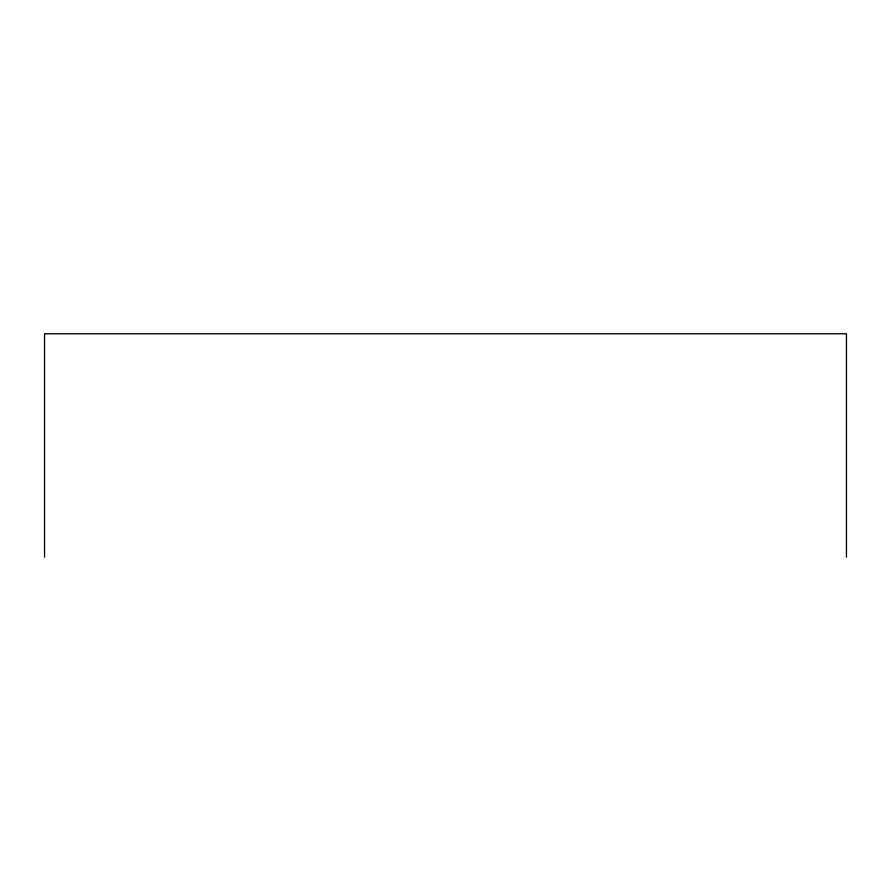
<?xml version="1.0" encoding="UTF-8"?>
<svg xmlns="http://www.w3.org/2000/svg" width="891" height="891" viewBox="0 0 891 891"><rect width="100%" height="100%" fill="white"/><g stroke="black" fill="none" stroke-linecap="round" stroke-linejoin="round"><path stroke-width="1.34" d="M846.45 557.231L846.45 333.769L44.55 333.769L44.55 557.231"/></g></svg>
